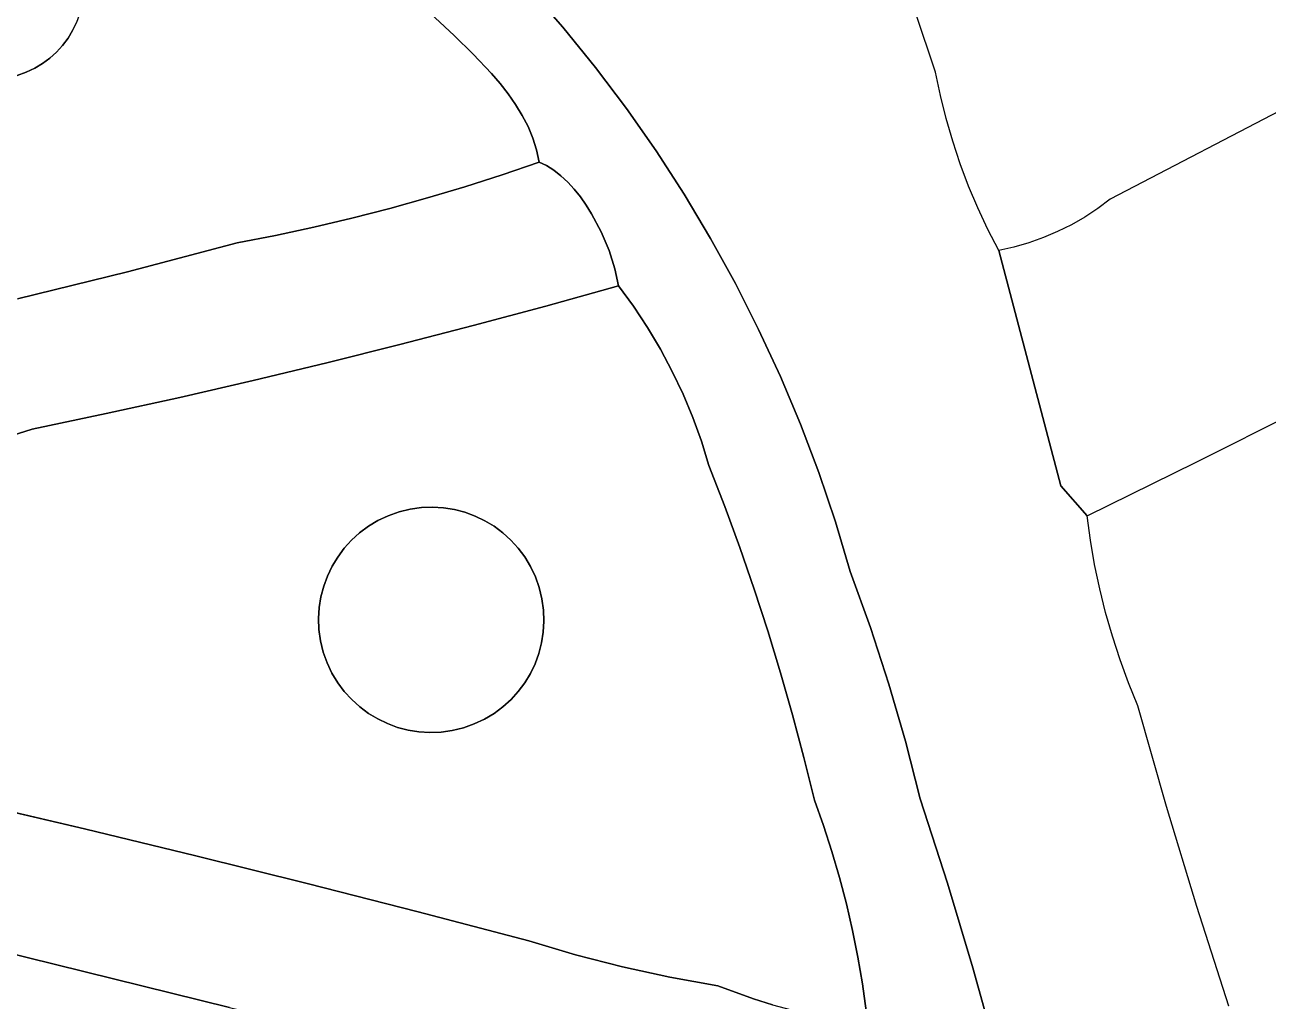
# Model space of a CAD drawing. Header units: inches. Extents: x 36.3 to 71.4, y 17.4 to 61.7.
# Drawn here: x 62.173 to 67.111, y 25.893 to 29.77 of the extents above; entities that cross this region are included whole.
import ezdxf

# ---------------------------------------------------------------- set-up
doc = ezdxf.new("R2010")
doc.units = ezdxf.units.IN
doc.layers.add('SURFACES_FOR_SKETCHUP', color=7, linetype='Continuous')

msp = doc.modelspace()

# ---------------------------------------------------------------- linework, layer by layer
at = {"layer": 'SURFACES_FOR_SKETCHUP'}
for points, invisible_edges in [([(64.3102, 29.7604), (65.506, 30.5391), (64.1754, 29.9154)], 3), ([(65.506, 30.5391), (64.3102, 29.7604), (65.568, 30.2972)], 3), ([(64.4393, 29.601), (65.568, 30.2972), (64.3102, 29.7604)], 3), ([(65.568, 30.2972), (64.4393, 29.601), (65.636, 30.0569)], 3), ([(61.713, 30.0999), (61.8615, 29.5984), (62.2146, 30.2484)], 11), ([(62.3927, 30.0284), (62.2146, 30.2484), (61.8615, 29.5984)], 11), ([(62.3908, 29.8122), (63.1691, 28.9336), (63.5003, 30.087)], 11), ([(63.5789, 30.0158), (63.5003, 30.087), (63.1691, 28.9336)], 10), ([(62.1431, 29.5688), (62.3927, 30.0284), (61.8615, 29.5984)], 11), ([(62.1431, 29.5688), (62.3631, 29.7469), (62.3927, 30.0284)], 11), ([(62.3631, 29.7469), (62.3785, 29.7789), (62.3927, 30.0284)], 10), ([(63.8778, 29.7271), (64.035, 30.0657), (63.8023, 29.7982)], 3), ([(64.035, 30.0657), (63.8778, 29.7271), (64.1754, 29.9154)], 3), ([(64.5625, 29.4372), (65.636, 30.0569), (64.4393, 29.601)], 3), ([(65.636, 30.0569), (64.5625, 29.4372), (65.7101, 29.8184)], 3), ([(63.1691, 28.9336), (63.3208, 28.9664), (63.5789, 30.0158)], 10), ([(63.6557, 29.9425), (63.5789, 30.0158), (63.3208, 28.9664)], 10), ([(63.3208, 28.9664), (63.4719, 29.0022), (63.6557, 29.9425)], 10), ([(63.7307, 29.8672), (63.6557, 29.9425), (63.4719, 29.0022)], 10), ([(63.9538, 29.6533), (64.1754, 29.9154), (63.8778, 29.7271)], 3), ([(64.0266, 29.5763), (64.1754, 29.9154), (63.9538, 29.6533)], 3), ([(64.1754, 29.9154), (64.0266, 29.5763), (64.3102, 29.7604)], 3), ([(63.4719, 29.0022), (63.6222, 29.0409), (63.7307, 29.8672)], 10), ([(63.8023, 29.7982), (63.7307, 29.8672), (63.6222, 29.0409)], 10), ([(62.3785, 29.7789), (62.3631, 29.7469), (63.0167, 28.9036)], 10), ([(62.3785, 29.7789), (63.1691, 28.9336), (62.3908, 29.8122)], 3), ([(63.0167, 28.9036), (63.1691, 28.9336), (62.3785, 29.7789)], 10), ([(63.8778, 29.7271), (63.8023, 29.7982), (63.6222, 29.0409)], 10), ([(64.6799, 29.2693), (65.7101, 29.8184), (64.5625, 29.4372)], 3), ([(65.7101, 29.8184), (64.6799, 29.2693), (65.7902, 29.5818)], 3), ([(62.3631, 29.7469), (62.1431, 29.5688), (62.3447, 29.7166)], 3), ([(62.3631, 29.7469), (62.3447, 29.7166), (63.0167, 28.9036)], 10), ([(63.6222, 29.0409), (63.7718, 29.0826), (63.8778, 29.7271)], 10), ([(63.9538, 29.6533), (63.8778, 29.7271), (63.7718, 29.0826)], 10), ([(64.0608, 29.5364), (64.3102, 29.7604), (64.0266, 29.5763)], 3), ([(64.0928, 29.4954), (64.3102, 29.7604), (64.0608, 29.5364)], 3), ([(64.3102, 29.7604), (64.0928, 29.4954), (64.4393, 29.601)], 3), ([(62.1431, 29.5688), (62.1788, 29.5814), (62.3447, 29.7166)], 10), ([(62.3447, 29.7166), (62.1788, 29.5814), (62.3234, 29.6881)], 3), ([(62.3234, 29.6881), (62.1788, 29.5814), (62.2994, 29.6616)], 3), ([(62.3234, 29.6881), (62.2994, 29.6616), (63.0167, 28.9036)], 10), ([(62.3447, 29.7166), (62.3234, 29.6881), (63.0167, 28.9036)], 10), ([(62.1788, 29.5814), (62.2124, 29.5972), (62.2994, 29.6616)], 10), ([(62.2728, 29.6375), (62.2994, 29.6616), (62.2124, 29.5972)], 10), ([(62.2124, 29.5972), (62.2438, 29.616), (62.2728, 29.6375)], 8), ([(62.2438, 29.616), (62.5815, 28.7891), (62.2728, 29.6375)], 3), ([(62.2728, 29.6375), (62.5815, 28.7891), (62.2994, 29.6616)], 3), ([(62.5815, 28.7891), (63.0167, 28.9036), (62.2994, 29.6616)], 10), ([(63.7718, 29.0826), (63.9205, 29.1271), (63.9538, 29.6533)], 10), ([(64.0266, 29.5763), (63.9538, 29.6533), (63.9205, 29.1271)], 10), ([(62.1431, 29.5688), (62.5815, 28.7891), (62.1788, 29.5814)], 3), ([(62.1788, 29.5814), (62.5815, 28.7891), (62.2124, 29.5972)], 3), ([(62.2124, 29.5972), (62.5815, 28.7891), (62.2438, 29.616)], 3), ([(64.1222, 29.4534), (64.4393, 29.601), (64.0928, 29.4954)], 3), ([(64.1222, 29.4534), (64.1486, 29.4102), (64.4393, 29.601)], 10), ([(64.1486, 29.4102), (64.1716, 29.3659), (64.4393, 29.601)], 10), ([(64.1716, 29.3659), (64.1907, 29.3202), (64.4393, 29.601)], 10), ([(64.5625, 29.4372), (64.4393, 29.601), (64.1907, 29.3202)], 10), ([(64.7911, 29.0974), (65.7902, 29.5818), (64.6799, 29.2693)], 3), ([(65.7902, 29.5818), (64.7911, 29.0974), (65.8093, 29.4893)], 3), ([(62.5815, 28.7891), (62.1431, 29.5688), (62.1446, 28.6815)], 3), ([(64.0608, 29.5364), (64.0266, 29.5763), (63.9205, 29.1271)], 10), ([(64.0608, 29.5364), (63.9205, 29.1271), (64.0928, 29.4954)], 3), ([(66.4841, 29.0773), (67.2555, 28.2497), (67.3522, 29.5306)], 3), ([(64.0928, 29.4954), (63.9205, 29.1271), (64.1222, 29.4534)], 3), ([(65.8093, 29.4893), (64.7911, 29.0974), (65.832, 29.3978)], 3), ([(64.0684, 29.1744), (64.1222, 29.4534), (63.9205, 29.1271)], 3), ([(64.1222, 29.4534), (64.0684, 29.1744), (64.1486, 29.4102)], 3), ([(64.1907, 29.3202), (64.2744, 29.1923), (64.5625, 29.4372)], 11), ([(64.3025, 29.1704), (64.5625, 29.4372), (64.2744, 29.1923)], 3), ([(64.3294, 29.1452), (64.5625, 29.4372), (64.3025, 29.1704)], 3), ([(64.3551, 29.1171), (64.5625, 29.4372), (64.3294, 29.1452)], 3), ([(64.5625, 29.4372), (64.3551, 29.1171), (64.6799, 29.2693)], 3), ([(64.1716, 29.3659), (64.1486, 29.4102), (64.0684, 29.1744)], 10), ([(64.8962, 28.9217), (65.832, 29.3978), (64.7911, 29.0974)], 3), ([(65.832, 29.3978), (64.8962, 28.9217), (65.8582, 29.3072)], 3), ([(64.1716, 29.3659), (64.0684, 29.1744), (64.1907, 29.3202)], 3), ([(64.2054, 29.2731), (64.1907, 29.3202), (64.0684, 29.1744)], 10), ([(64.2054, 29.2731), (64.2744, 29.1923), (64.1907, 29.3202)], 3), ([(65.8582, 29.3072), (64.8962, 28.9217), (65.8879, 29.2178)], 3), ([(64.0684, 29.1744), (64.2154, 29.2247), (64.2054, 29.2731)], 8), ([(64.2054, 29.2731), (64.2154, 29.2247), (64.2454, 29.2106)], 8), ([(64.2054, 29.2731), (64.2454, 29.2106), (64.2744, 29.1923)], 9), ([(64.3796, 29.0865), (64.6799, 29.2693), (64.3551, 29.1171)], 3), ([(64.4026, 29.0538), (64.6799, 29.2693), (64.3796, 29.0865)], 3), ([(64.4242, 29.0194), (64.6799, 29.2693), (64.4026, 29.0538)], 3), ([(64.7911, 29.0974), (64.6799, 29.2693), (64.4242, 29.0194)], 10), ([(64.2454, 29.2106), (64.2154, 29.2247), (64.0684, 29.1744)], 8), ([(64.2454, 29.2106), (64.0684, 29.1744), (64.2744, 29.1923)], 3), ([(64.2744, 29.1923), (64.0684, 29.1744), (64.3025, 29.1704)], 3), ([(64.9951, 28.7423), (65.8879, 29.2178), (64.8962, 28.9217)], 3), ([(65.8879, 29.2178), (64.9951, 28.7423), (65.9211, 29.1296)], 3), ([(64.0684, 29.1744), (63.9205, 29.1271), (64.2426, 28.6528)], 10), ([(64.3025, 29.1704), (64.0684, 29.1744), (64.3294, 29.1452)], 3), ([(64.3551, 29.1171), (64.0684, 29.1744), (64.3796, 29.0865)], 3), ([(64.3294, 29.1452), (64.0684, 29.1744), (64.3551, 29.1171)], 3), ([(64.2426, 28.6528), (64.3796, 29.0865), (64.0684, 29.1744)], 11), ([(63.9205, 29.1271), (63.7718, 29.0826), (63.9531, 28.5752)], 10), ([(63.9531, 28.5752), (64.2426, 28.6528), (63.9205, 29.1271)], 10), ([(64.4026, 29.0538), (64.3796, 29.0865), (64.2426, 28.6528)], 10), ([(64.4242, 29.0194), (64.4624, 28.9473), (64.7911, 29.0974)], 10), ([(64.4624, 28.9473), (64.4936, 28.8734), (64.7911, 29.0974)], 10), ([(64.8962, 28.9217), (64.7911, 29.0974), (64.4936, 28.8734)], 10), ([(65.9211, 29.1296), (64.9951, 28.7423), (65.9578, 29.0428)], 3), ([(63.6222, 29.0409), (63.4719, 29.0022), (63.6629, 28.5001)], 10), ([(63.7718, 29.0826), (63.6222, 29.0409), (63.9531, 28.5752)], 10), ([(63.6629, 28.5001), (63.9531, 28.5752), (63.6222, 29.0409)], 10), ([(64.4242, 29.0194), (64.4026, 29.0538), (64.2426, 28.6528)], 10), ([(65.0876, 28.5594), (65.9578, 29.0428), (64.9951, 28.7423)], 3), ([(65.9578, 29.0428), (65.0876, 28.5594), (65.9978, 28.9574)], 3), ([(66.3833, 29.0066), (66.8246, 28.0336), (66.4347, 29.0404)], 3), ([(66.4347, 29.0404), (66.8246, 28.0336), (66.4841, 29.0773)], 3), ([(67.2555, 28.2497), (66.4841, 29.0773), (66.8246, 28.0336)], 3), ([(63.4719, 29.0022), (63.3208, 28.9664), (63.6629, 28.5001)], 10), ([(64.4624, 28.9473), (64.4242, 29.0194), (64.2426, 28.6528)], 10), ([(66.33, 28.9759), (66.8246, 28.0336), (66.3833, 29.0066)], 3), ([(63.3208, 28.9664), (63.1691, 28.9336), (63.372, 28.4277)], 10), ([(63.372, 28.4277), (63.6629, 28.5001), (63.3208, 28.9664)], 10), ([(64.4624, 28.9473), (64.2426, 28.6528), (64.4936, 28.8734)], 3), ([(65.9978, 28.9574), (65.0876, 28.5594), (66.0413, 28.8735)], 3), ([(66.2185, 28.9246), (66.2871, 27.9395), (66.275, 28.9486)], 3), ([(66.33, 28.9759), (66.275, 28.9486), (66.8246, 28.0336)], 10), ([(66.275, 28.9486), (66.2871, 27.9395), (66.8246, 28.0336)], 11), ([(63.0167, 28.9036), (62.5815, 28.7891), (62.7885, 28.2905)], 10), ([(62.7885, 28.2905), (63.0806, 28.3578), (63.0167, 28.9036)], 10), ([(63.1691, 28.9336), (63.0167, 28.9036), (63.0806, 28.3578)], 10), ([(63.0806, 28.3578), (63.372, 28.4277), (63.1691, 28.9336)], 10), ([(64.4936, 28.8734), (64.5168, 28.8009), (64.8962, 28.9217)], 10), ([(64.5907, 28.6519), (64.8962, 28.9217), (64.5168, 28.8009)], 11), ([(64.8962, 28.9217), (64.5907, 28.6519), (64.9951, 28.7423)], 3), ([(66.0413, 28.8735), (66.2871, 27.9395), (66.1015, 28.887)], 2), ([(66.1015, 28.887), (66.2871, 27.9395), (66.1606, 28.9041)], 3), ([(66.1606, 28.9041), (66.2871, 27.9395), (66.2185, 28.9246)], 3), ([(64.5168, 28.8009), (64.4936, 28.8734), (64.2426, 28.6528)], 10), ([(65.1737, 28.3732), (66.0413, 28.8735), (65.0876, 28.5594)], 3), ([(65.2532, 28.1838), (66.0413, 28.8735), (65.1737, 28.3732)], 3), ([(66.0413, 28.8735), (65.2532, 28.1838), (66.2871, 27.9395)], 3), ([(62.5815, 28.7891), (62.1446, 28.6815), (62.4958, 28.2259)], 10), ([(62.4958, 28.2259), (62.7885, 28.2905), (62.5815, 28.7891)], 10), ([(64.2426, 28.6528), (64.5314, 28.7331), (64.5168, 28.8009)], 8), ([(64.5168, 28.8009), (64.5314, 28.7331), (64.5907, 28.6519)], 8), ([(64.6461, 28.5682), (64.9951, 28.7423), (64.5907, 28.6519)], 3), ([(64.6973, 28.482), (64.9951, 28.7423), (64.6461, 28.5682)], 3), ([(64.9951, 28.7423), (64.6973, 28.482), (65.0876, 28.5594)], 3), ([(64.5907, 28.6519), (64.5314, 28.7331), (64.2426, 28.6528)], 8), ([(62.0569, 28.1188), (62.2025, 28.1639), (62.1446, 28.6815)], 10), ([(62.2025, 28.1639), (62.4958, 28.2259), (62.1446, 28.6815)], 10), ([(63.9531, 28.5752), (64.0001, 27.8005), (64.2426, 28.6528)], 3), ([(64.0368, 27.7783), (64.2426, 28.6528), (64.0001, 27.8005)], 3), ([(64.0368, 27.7783), (64.7444, 28.3936), (64.2426, 28.6528)], 11), ([(64.5907, 28.6519), (64.2426, 28.6528), (64.6461, 28.5682)], 3), ([(64.6461, 28.5682), (64.2426, 28.6528), (64.6973, 28.482)], 3), ([(64.6973, 28.482), (64.2426, 28.6528), (64.7444, 28.3936)], 3), ([(63.6629, 28.5001), (63.8364, 27.8517), (63.9531, 28.5752)], 3), ([(63.8792, 27.8448), (63.9531, 28.5752), (63.8364, 27.8517)], 3), ([(63.921, 27.8339), (63.9531, 28.5752), (63.8792, 27.8448)], 3), ([(63.9614, 27.8191), (63.9531, 28.5752), (63.921, 27.8339)], 3), ([(63.9614, 27.8191), (64.0001, 27.8005), (63.9531, 28.5752)], 10), ([(64.7444, 28.3936), (65.0876, 28.5594), (64.6973, 28.482)], 3), ([(64.7873, 28.303), (65.0876, 28.5594), (64.7444, 28.3936)], 3), ([(65.0876, 28.5594), (64.7873, 28.303), (65.1737, 28.3732)], 3), ([(63.372, 28.4277), (63.6594, 27.8356), (63.6629, 28.5001)], 3), ([(63.7039, 27.8465), (63.6629, 28.5001), (63.6594, 27.8356)], 3), ([(63.7484, 27.8527), (63.6629, 28.5001), (63.7039, 27.8465)], 3), ([(63.7927, 27.8544), (63.6629, 28.5001), (63.7484, 27.8527)], 3), ([(63.8364, 27.8517), (63.6629, 28.5001), (63.7927, 27.8544)], 3), ([(63.0806, 28.3578), (63.5377, 27.7783), (63.372, 28.4277)], 3), ([(63.6162, 27.8204), (63.372, 28.4277), (63.5756, 27.8012)], 3), ([(63.5756, 27.8012), (63.372, 28.4277), (63.5377, 27.7783)], 3), ([(63.6162, 27.8204), (63.6594, 27.8356), (63.372, 28.4277)], 10), ([(64.0714, 27.7526), (64.7444, 28.3936), (64.0368, 27.7783)], 3), ([(64.7444, 28.3936), (64.0714, 27.7526), (64.7873, 28.303)], 3), ([(62.7885, 28.2905), (63.4159, 27.6564), (63.0806, 28.3578)], 3), ([(63.4705, 27.7229), (63.0806, 28.3578), (63.4415, 27.6909)], 3), ([(63.5026, 27.7522), (63.0806, 28.3578), (63.4705, 27.7229)], 3), ([(63.4415, 27.6909), (63.0806, 28.3578), (63.4159, 27.6564)], 3), ([(63.5377, 27.7783), (63.0806, 28.3578), (63.5026, 27.7522)], 3), ([(64.8258, 28.2104), (65.1737, 28.3732), (64.7873, 28.303)], 3), ([(64.86, 28.116), (65.1737, 28.3732), (64.8258, 28.2104)], 3), ([(65.1737, 28.3732), (64.86, 28.116), (65.2532, 28.1838)], 3), ([(64.7873, 28.303), (64.0714, 27.7526), (64.8258, 28.2104)], 3), ([(62.4958, 28.2259), (63.3602, 27.5406), (62.7885, 28.2905)], 3), ([(63.3751, 27.5809), (62.7885, 28.2905), (63.3602, 27.5406)], 3), ([(63.3937, 27.6196), (62.7885, 28.2905), (63.3751, 27.5809)], 3), ([(63.4159, 27.6564), (62.7885, 28.2905), (63.3937, 27.6196)], 3), ([(62.2025, 28.1639), (63.3398, 27.4123), (62.4958, 28.2259)], 3), ([(63.3493, 27.4988), (62.4958, 28.2259), (63.3424, 27.4559)], 3), ([(63.3424, 27.4559), (62.4958, 28.2259), (63.3398, 27.4123)], 3), ([(63.3602, 27.5406), (62.4958, 28.2259), (63.3493, 27.4988)], 3), ([(64.1034, 27.7237), (64.8258, 28.2104), (64.0714, 27.7526)], 3), ([(64.8258, 28.2104), (64.1034, 27.7237), (64.86, 28.116)], 3), ([(62.0569, 28.1188), (62.4099, 26.5765), (62.2025, 28.1639)], 3), ([(63.3398, 27.4123), (62.2025, 28.1639), (62.4099, 26.5765)], 11), ([(64.86, 28.116), (64.8896, 28.02), (65.2532, 28.1838)], 10), ([(65.3261, 27.9915), (65.2532, 28.1838), (64.8896, 28.02)], 10), ([(65.3261, 27.9915), (66.2871, 27.9395), (65.2532, 28.1838)], 3), ([(61.9669, 26.6809), (62.4099, 26.5765), (62.0569, 28.1188)], 10), ([(64.1326, 27.6916), (64.86, 28.116), (64.1034, 27.7237)], 3), ([(64.86, 28.116), (64.1326, 27.6916), (64.8896, 28.02)], 3), ([(64.1588, 27.6565), (64.8896, 28.02), (64.1326, 27.6916)], 3), ([(64.1816, 27.6185), (64.8896, 28.02), (64.1588, 27.6565)], 3), ([(64.8896, 28.02), (64.1816, 27.6185), (64.9526, 27.8574)], 3), ([(64.8896, 28.02), (64.9526, 27.8574), (65.3261, 27.9915)], 10), ([(66.3924, 27.8201), (66.8246, 28.0336), (66.2871, 27.9395)], 2), ([(64.9526, 27.8574), (65.0125, 27.6937), (65.3261, 27.9915)], 10), ([(65.3922, 27.7963), (65.3261, 27.9915), (65.0125, 27.6937)], 10), ([(65.3922, 27.7963), (66.2871, 27.9395), (65.3261, 27.9915)], 3), ([(65.4515, 27.5984), (66.2871, 27.9395), (65.3922, 27.7963)], 3), ([(65.532, 27.3763), (66.2871, 27.9395), (65.4515, 27.5984)], 3), ([(66.2871, 27.9395), (65.532, 27.3763), (66.4055, 27.7229)], 11), ([(66.4055, 27.7229), (66.3924, 27.8201), (66.2871, 27.9395)], 8), ([(63.7039, 27.8465), (63.8792, 27.8448), (63.7484, 27.8527)], 3), ([(63.8364, 27.8517), (63.7927, 27.8544), (63.7484, 27.8527)], 8), ([(63.8364, 27.8517), (63.7484, 27.8527), (63.8792, 27.8448)], 3), ([(64.2008, 27.5779), (64.9526, 27.8574), (64.1816, 27.6185)], 3), ([(64.2161, 27.5347), (64.9526, 27.8574), (64.2008, 27.5779)], 3), ([(65.0125, 27.6937), (64.9526, 27.8574), (64.2161, 27.5347)], 10), ([(63.3937, 27.6196), (63.6594, 27.8356), (63.4159, 27.6564)], 3), ([(63.6594, 27.8356), (63.3937, 27.6196), (64.0001, 27.8005)], 11), ([(63.3937, 27.6196), (63.5745, 27.0132), (64.0001, 27.8005)], 11), ([(63.6594, 27.8356), (63.6162, 27.8204), (63.4159, 27.6564)], 10), ([(63.4159, 27.6564), (63.6162, 27.8204), (63.4415, 27.6909)], 3), ([(63.4415, 27.6909), (63.6162, 27.8204), (63.4705, 27.7229)], 3), ([(63.6162, 27.8204), (63.5756, 27.8012), (63.4705, 27.7229)], 10), ([(63.5026, 27.7522), (63.4705, 27.7229), (63.5756, 27.8012)], 10), ([(63.5756, 27.8012), (63.5377, 27.7783), (63.5026, 27.7522)], 8), ([(64.1809, 27.1941), (64.0001, 27.8005), (63.5745, 27.0132)], 11), ([(63.7039, 27.8465), (63.6594, 27.8356), (63.9614, 27.8191)], 10), ([(64.0001, 27.8005), (63.9614, 27.8191), (63.6594, 27.8356)], 10), ([(63.921, 27.8339), (63.8792, 27.8448), (63.7039, 27.8465)], 10), ([(63.9614, 27.8191), (63.921, 27.8339), (63.7039, 27.8465)], 10), ([(64.0001, 27.8005), (64.2161, 27.5347), (64.0368, 27.7783)], 3), ([(64.2161, 27.5347), (64.0001, 27.8005), (64.1809, 27.1941)], 11), ([(64.2161, 27.5347), (64.2008, 27.5779), (64.0368, 27.7783)], 10), ([(64.0368, 27.7783), (64.2008, 27.5779), (64.0714, 27.7526)], 3), ([(64.0714, 27.7526), (64.2008, 27.5779), (64.1034, 27.7237)], 3), ([(65.3922, 27.7963), (65.0125, 27.6937), (65.0695, 27.529)], 9), ([(65.3922, 27.7963), (65.0695, 27.529), (65.4515, 27.5984)], 3), ([(64.1326, 27.6916), (64.1034, 27.7237), (64.1816, 27.6185)], 10), ([(64.2008, 27.5779), (64.1816, 27.6185), (64.1034, 27.7237)], 10), ([(66.422, 27.6264), (66.4055, 27.7229), (65.532, 27.3763)], 10), ([(64.1816, 27.6185), (64.1588, 27.6565), (64.1326, 27.6916)], 8), ([(64.2161, 27.5347), (64.2269, 27.4902), (65.0125, 27.6937)], 10), ([(64.2269, 27.4902), (64.2331, 27.4457), (65.0125, 27.6937)], 10), ([(65.0695, 27.529), (65.0125, 27.6937), (64.2331, 27.4457)], 10), ([(63.3937, 27.6196), (63.3751, 27.5809), (63.3585, 27.279)], 10), ([(63.3585, 27.279), (63.5745, 27.0132), (63.3937, 27.6196)], 11), ([(66.422, 27.6264), (65.532, 27.3763), (66.4421, 27.5306)], 3), ([(63.3751, 27.5809), (63.3602, 27.5406), (63.3476, 27.3235)], 10), ([(63.3476, 27.3235), (63.3585, 27.279), (63.3751, 27.5809)], 10), ([(65.1235, 27.3633), (65.4515, 27.5984), (65.0695, 27.529)], 3), ([(65.4515, 27.5984), (65.1235, 27.3633), (65.532, 27.3763)], 3), ([(63.3602, 27.5406), (63.3493, 27.4988), (63.3476, 27.3235)], 10), ([(64.1809, 27.1941), (64.1995, 27.2328), (64.2161, 27.5347)], 10), ([(64.2269, 27.4902), (64.2161, 27.5347), (64.1995, 27.2328)], 10), ([(65.1235, 27.3633), (65.0695, 27.529), (64.2322, 27.3578)], 10), ([(64.2348, 27.4015), (64.2322, 27.3578), (65.0695, 27.529)], 10), ([(64.2331, 27.4457), (64.2348, 27.4015), (65.0695, 27.529)], 10), ([(65.6051, 27.1517), (66.4421, 27.5306), (65.532, 27.3763)], 3), ([(66.4421, 27.5306), (65.6051, 27.1517), (66.4656, 27.4356)], 3), ([(63.3424, 27.4559), (63.3398, 27.4123), (63.3414, 27.368)], 8), ([(63.3424, 27.4559), (63.3414, 27.368), (63.3493, 27.4988)], 3), ([(63.3476, 27.3235), (63.3493, 27.4988), (63.3414, 27.368)], 3), ([(64.1995, 27.2328), (64.2143, 27.2731), (64.2269, 27.4902)], 10), ([(64.2143, 27.2731), (64.2253, 27.3149), (64.2269, 27.4902)], 10), ([(64.2269, 27.4902), (64.2253, 27.3149), (64.2331, 27.4457)], 3), ([(63.3398, 27.4123), (62.4099, 26.5765), (63.3414, 27.368)], 3), ([(64.2322, 27.3578), (64.2331, 27.4457), (64.2253, 27.3149)], 3), ([(64.2322, 27.3578), (64.2348, 27.4015), (64.2331, 27.4457)], 8), ([(66.4656, 27.4356), (65.6051, 27.1517), (66.4926, 27.3415)], 3), ([(63.3414, 27.368), (62.4099, 26.5765), (63.3476, 27.3235)], 3), ([(65.1235, 27.3633), (64.2143, 27.2731), (65.1744, 27.1967)], 3), ([(64.2143, 27.2731), (65.1235, 27.3633), (64.2253, 27.3149)], 3), ([(64.2253, 27.3149), (65.1235, 27.3633), (64.2322, 27.3578)], 3), ([(65.1744, 27.1967), (65.532, 27.3763), (65.1235, 27.3633)], 3), ([(65.532, 27.3763), (65.1744, 27.1967), (65.6051, 27.1517)], 3), ([(63.3476, 27.3235), (62.4099, 26.5765), (63.3585, 27.279)], 3), ([(65.6708, 26.9249), (66.4926, 27.3415), (65.6051, 27.1517)], 3), ([(66.4926, 27.3415), (65.6708, 26.9249), (66.5229, 27.2484)], 3), ([(62.8522, 26.4694), (63.3585, 27.279), (62.4099, 26.5765)], 3), ([(63.3585, 27.279), (62.8522, 26.4694), (63.3738, 27.2358)], 3), ([(63.3585, 27.279), (63.3738, 27.2358), (63.5377, 27.0354)], 10), ([(63.5745, 27.0132), (63.3585, 27.279), (63.5377, 27.0354)], 3), ([(64.1995, 27.2328), (65.1744, 27.1967), (64.2143, 27.2731)], 3), ([(63.3738, 27.2358), (62.8522, 26.4694), (63.393, 27.1952)], 3), ([(63.5032, 27.0611), (63.3738, 27.2358), (63.4712, 27.09)], 3), ([(63.5377, 27.0354), (63.3738, 27.2358), (63.5032, 27.0611)], 3), ([(63.3738, 27.2358), (63.393, 27.1952), (63.4712, 27.09)], 10), ([(64.1995, 27.2328), (64.1809, 27.1941), (65.1744, 27.1967)], 10), ([(66.5229, 27.2484), (65.6708, 26.9249), (66.5567, 27.1564)], 3), ([(63.393, 27.1952), (62.8522, 26.4694), (63.4158, 27.1572)], 3), ([(63.442, 27.1221), (63.4712, 27.09), (63.393, 27.1952)], 10), ([(63.393, 27.1952), (63.4158, 27.1572), (63.442, 27.1221)], 8), ([(63.9151, 26.9781), (64.1809, 27.1941), (63.5745, 27.0132)], 11), ([(64.1809, 27.1941), (63.9151, 26.9781), (64.1587, 27.1573)], 3), ([(64.1587, 27.1573), (65.2223, 27.0291), (64.1809, 27.1941)], 3), ([(65.1744, 27.1967), (64.1809, 27.1941), (65.2223, 27.0291)], 3), ([(65.2223, 27.0291), (65.6051, 27.1517), (65.1744, 27.1967)], 3), ([(63.4158, 27.1572), (62.8522, 26.4694), (63.442, 27.1221)], 3), ([(63.442, 27.1221), (62.8522, 26.4694), (63.4712, 27.09)], 3), ([(63.9151, 26.9781), (63.9583, 26.9934), (64.1587, 27.1573)], 10), ([(64.1587, 27.1573), (63.9583, 26.9934), (64.1331, 27.1228)], 3), ([(64.1331, 27.1228), (63.9583, 26.9934), (64.1041, 27.0908)], 3), ([(64.1331, 27.1228), (64.1041, 27.0908), (64.3601, 26.0768)], 10), ([(64.1331, 27.1228), (65.2672, 26.8607), (64.1587, 27.1573)], 3), ([(64.5468, 26.0287), (64.1331, 27.1228), (64.3601, 26.0768)], 3), ([(64.5468, 26.0287), (65.2672, 26.8607), (64.1331, 27.1228)], 11), ([(65.2223, 27.0291), (64.1587, 27.1573), (65.2672, 26.8607)], 3), ([(65.2672, 26.8607), (65.6051, 27.1517), (65.2223, 27.0291)], 3), ([(65.6051, 27.1517), (65.2672, 26.8607), (65.6708, 26.9249)], 3), ([(66.5567, 27.1564), (65.6708, 26.9249), (66.5938, 27.0656)], 3), ([(63.2939, 26.3595), (63.4712, 27.09), (62.8522, 26.4694)], 3), ([(63.5032, 27.0611), (63.4712, 27.09), (63.2939, 26.3595)], 10), ([(63.5032, 27.0611), (63.2939, 26.3595), (63.5377, 27.0354)], 3), ([(63.9583, 26.9934), (63.999, 27.0125), (64.1041, 27.0908)], 10), ([(64.072, 27.0615), (64.1041, 27.0908), (63.999, 27.0125)], 10), ([(63.999, 27.0125), (64.0369, 27.0354), (64.072, 27.0615)], 8), ([(64.0369, 27.0354), (64.1753, 26.1316), (64.072, 27.0615)], 3), ([(64.1041, 27.0908), (64.072, 27.0615), (64.3601, 26.0768)], 10), ([(64.1753, 26.1316), (64.3601, 26.0768), (64.072, 27.0615)], 10), ([(65.729, 26.6959), (66.5938, 27.0656), (65.6708, 26.9249)], 3), ([(66.5938, 27.0656), (65.729, 26.6959), (66.7077, 26.666)], 3), ([(63.5377, 27.0354), (63.2939, 26.3595), (63.5745, 27.0132)], 3), ([(63.5745, 27.0132), (63.2939, 26.3595), (63.6132, 26.9946)], 3), ([(63.5745, 27.0132), (63.6132, 26.9946), (63.9151, 26.9781)], 10), ([(63.999, 27.0125), (63.9583, 26.9934), (64.1753, 26.1316)], 10), ([(64.0369, 27.0354), (63.999, 27.0125), (64.1753, 26.1316)], 10), ([(63.6132, 26.9946), (63.2939, 26.3595), (63.6536, 26.9798)], 3), ([(63.6536, 26.9798), (63.2939, 26.3595), (63.6953, 26.9689)], 3), ([(63.7349, 26.2469), (63.6953, 26.9689), (63.2939, 26.3595)], 3), ([(63.6132, 26.9946), (63.6536, 26.9798), (63.8706, 26.9672)], 10), ([(63.8706, 26.9672), (63.9151, 26.9781), (63.6132, 26.9946)], 10), ([(63.6536, 26.9798), (63.6953, 26.9689), (63.8706, 26.9672)], 10), ([(63.6953, 26.9689), (63.7349, 26.2469), (63.7382, 26.962)], 3), ([(63.7382, 26.962), (63.8261, 26.961), (63.6953, 26.9689)], 3), ([(63.8706, 26.9672), (63.6953, 26.9689), (63.8261, 26.961)], 3), ([(63.7349, 26.2469), (64.1753, 26.1316), (63.9151, 26.9781)], 10), ([(63.8706, 26.9672), (63.7349, 26.2469), (63.9151, 26.9781)], 3), ([(63.8261, 26.961), (63.7349, 26.2469), (63.8706, 26.9672)], 3), ([(63.7382, 26.962), (63.7349, 26.2469), (63.7819, 26.9593)], 3), ([(63.7819, 26.9593), (63.7349, 26.2469), (63.8261, 26.961)], 3), ([(63.7382, 26.962), (63.7819, 26.9593), (63.8261, 26.961)], 8), ([(63.9583, 26.9934), (63.9151, 26.9781), (64.1753, 26.1316)], 10), ([(65.3091, 26.6914), (65.6708, 26.9249), (65.2672, 26.8607)], 3), ([(65.6708, 26.9249), (65.3091, 26.6914), (65.729, 26.6959)], 3), ([(65.2672, 26.8607), (64.5468, 26.0287), (65.3091, 26.6914)], 3), ([(61.9669, 26.6809), (62.0367, 26.1024), (62.4099, 26.5765)], 3), ([(64.735, 25.9875), (65.3091, 26.6914), (64.5468, 26.0287)], 3), ([(65.3091, 26.6914), (64.735, 25.9875), (65.3453, 26.5896)], 3), ([(65.3453, 26.5896), (65.729, 26.6959), (65.3091, 26.6914)], 3), ([(65.3786, 26.4868), (65.729, 26.6959), (65.3453, 26.5896)], 3), ([(65.4089, 26.3831), (65.729, 26.6959), (65.3786, 26.4868)], 3), ([(65.729, 26.6959), (65.4089, 26.3831), (65.8374, 26.3614)], 3), ([(65.8374, 26.3614), (66.7077, 26.666), (65.729, 26.6959)], 3), ([(66.7077, 26.666), (65.8374, 26.3614), (66.8279, 26.2682)], 3), ([(62.4099, 26.5765), (62.0367, 26.1024), (62.8522, 26.4694)], 3), ([(64.9248, 25.9531), (65.3453, 26.5896), (64.735, 25.9875)], 3), ([(65.3453, 26.5896), (64.9248, 25.9531), (65.3786, 26.4868)], 3), ([(62.9863, 25.8676), (62.8522, 26.4694), (62.0367, 26.1024)], 3), ([(62.8522, 26.4694), (62.9863, 25.8676), (63.2939, 26.3595)], 3), ([(65.3786, 26.4868), (64.9248, 25.9531), (65.4089, 26.3831)], 3), ([(65.4089, 26.3831), (64.9248, 25.9531), (65.4361, 26.2786)], 3), ([(65.4361, 26.2786), (65.8374, 26.3614), (65.4089, 26.3831)], 3), ([(63.2939, 26.3595), (62.9863, 25.8676), (63.7349, 26.2469)], 3), ([(65.4603, 26.1733), (65.8374, 26.3614), (65.4361, 26.2786)], 3), ([(65.4815, 26.0674), (65.8374, 26.3614), (65.4603, 26.1733)], 3), ([(65.8374, 26.3614), (65.4815, 26.0674), (65.9387, 26.0247)], 3), ([(65.9387, 26.0247), (66.8279, 26.2682), (65.8374, 26.3614)], 3), ([(65.0677, 25.9019), (65.4361, 26.2786), (64.9248, 25.9531)], 3), ([(65.4361, 26.2786), (65.0677, 25.9019), (65.4603, 26.1733)], 3), ([(62.9863, 25.8676), (63.9374, 25.6391), (63.7349, 26.2469)], 10), ([(64.1753, 26.1316), (63.7349, 26.2469), (63.9374, 25.6391)], 10), ([(66.0331, 25.686), (66.8279, 26.2682), (65.9387, 26.0247)], 3), ([(66.8279, 26.2682), (66.0331, 25.686), (66.9545, 25.8724)], 3), ([(65.1422, 25.878), (65.4603, 26.1733), (65.0677, 25.9019)], 3), ([(65.2177, 25.8579), (65.4603, 26.1733), (65.1422, 25.878)], 3), ([(65.4603, 26.1733), (65.2177, 25.8579), (65.4815, 26.0674)], 3), ([(64.3601, 26.0768), (64.1753, 26.1316), (63.9374, 25.6391)], 10), ([(62.9863, 25.8676), (62.0367, 26.1024), (62.4962, 25.1834)], 10), ([(62.4338, 25.1791), (62.4962, 25.1834), (62.0367, 26.1024)], 10), ([(62.3712, 25.1711), (62.4338, 25.1791), (62.0367, 26.1024)], 10), ([(62.3086, 25.1595), (62.3712, 25.1711), (62.0367, 26.1024)], 10), ([(62.2462, 25.1443), (62.3086, 25.1595), (62.0367, 26.1024)], 10), ([(62.184, 25.1257), (62.2462, 25.1443), (62.0367, 26.1024)], 10), ([(62.1223, 25.1038), (62.184, 25.1257), (62.0367, 26.1024)], 10), ([(64.5468, 26.0287), (64.3601, 26.0768), (63.9374, 25.6391)], 10), ([(63.9374, 25.6391), (64.7904, 25.4246), (64.5468, 26.0287)], 10), ([(64.5468, 26.0287), (64.7904, 25.4246), (64.735, 25.9875)], 3), ([(65.2934, 25.8434), (65.4815, 26.0674), (65.2177, 25.8579)], 3), ([(65.2934, 25.8434), (65.3312, 25.8389), (65.4815, 26.0674)], 10), ([(65.4996, 25.9609), (65.4815, 26.0674), (65.3312, 25.8389)], 10), ([(65.4996, 25.9609), (65.9387, 26.0247), (65.4815, 26.0674)], 3), ([(65.4996, 25.9609), (65.5146, 25.8538), (65.9387, 26.0247)], 10), ([(65.548, 25.7826), (65.9387, 26.0247), (65.5146, 25.8538)], 3), ([(65.5813, 25.7061), (65.9387, 26.0247), (65.548, 25.7826)], 3), ([(65.9387, 26.0247), (65.5813, 25.7061), (66.0331, 25.686)], 3), ([(64.735, 25.9875), (64.7904, 25.4246), (64.9248, 25.9531)], 3), ([(65.0677, 25.9019), (64.9248, 25.9531), (64.7904, 25.4246)], 10), ([(65.3312, 25.8389), (65.3687, 25.8366), (65.4996, 25.9609)], 10), ([(65.3687, 25.8366), (65.4059, 25.8367), (65.4996, 25.9609)], 10), ([(65.4059, 25.8367), (65.4426, 25.8394), (65.4996, 25.9609)], 10), ([(65.4426, 25.8394), (65.4789, 25.845), (65.4996, 25.9609)], 10), ([(65.5146, 25.8538), (65.4996, 25.9609), (65.4789, 25.845)], 2), ([(64.7904, 25.4246), (64.8956, 25.388), (65.0677, 25.9019)], 10), ([(65.1422, 25.878), (65.0677, 25.9019), (64.8956, 25.388)], 10)]:
    msp.add_3dface(points, dxfattribs=dict(at, invisible_edges=invisible_edges))

doc.saveas('drawing.dxf')
